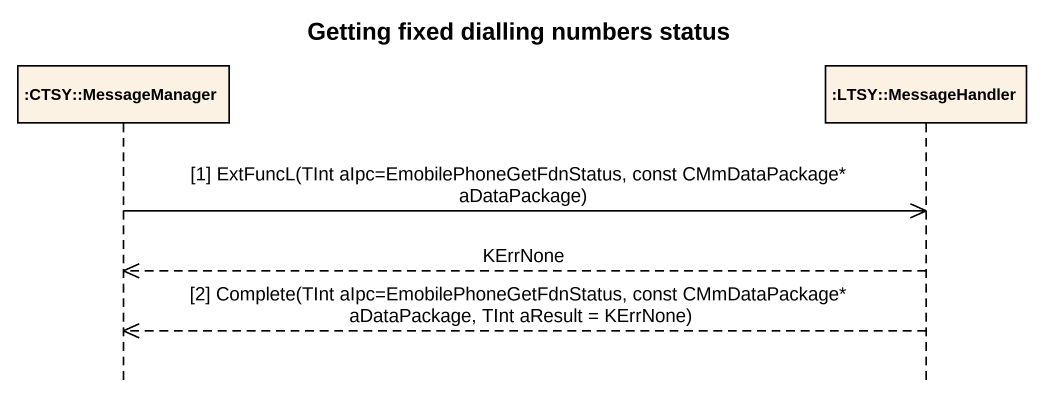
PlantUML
@startuml
title Getting fixed dialling numbers status
hide footbox
participant ":CTSY::MessageManager" as CTSY_MessageManager
participant ":LTSY::MessageHandler" as LTSY_MessageHandler

CTSY_MessageManager ->> LTSY_MessageHandler : [1] ExtFuncL(TInt aIpc=EmobilePhoneGetFdnStatus, const CMmDataPackage* aDataPackage)
LTSY_MessageHandler -->> CTSY_MessageManager : KErrNone
LTSY_MessageHandler -->> CTSY_MessageManager : [2] Complete(TInt aIpc=EmobilePhoneGetFdnStatus, const CMmDataPackage* aDataPackage, TInt aResult = KErrNone)
@enduml
